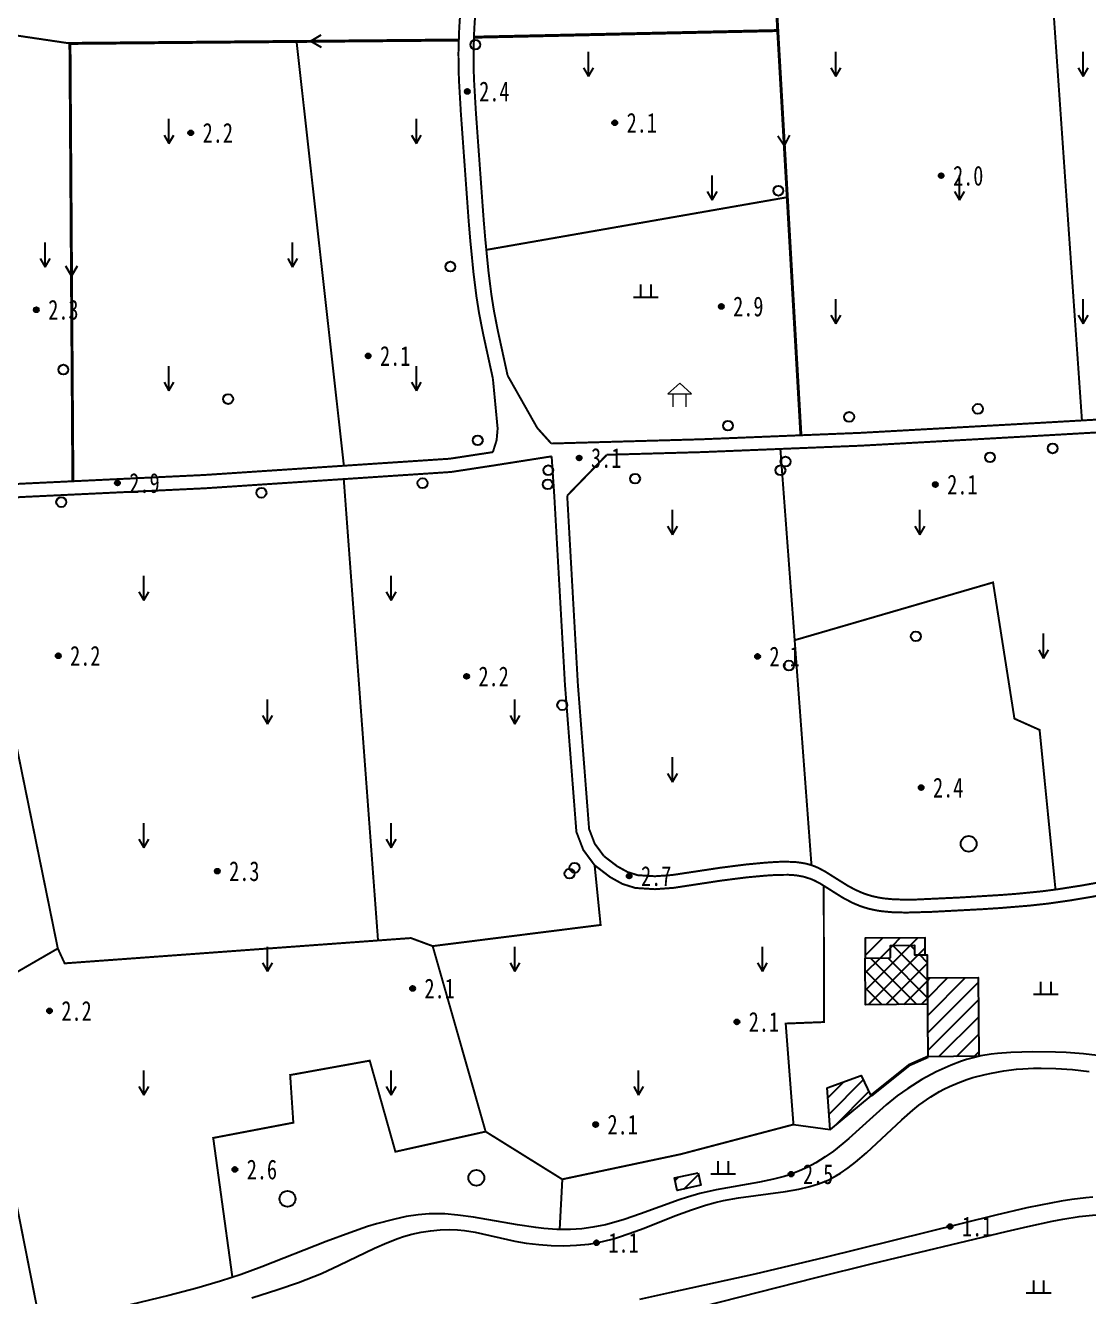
# Model space of a CAD drawing. Header units: metres. Extents: x 494039 to 619385, y 3351420 to 3402703.
# Drawn here: x 585201.3 to 585416.2, y 3394870.6 to 3395127.6 of the extents above; entities that cross this region are included whole.
import ezdxf
from ezdxf.enums import TextEntityAlignment as Align

# ---------------------------------------------------------------- set-up
doc = ezdxf.new("R2010")
doc.units = ezdxf.units.M
for name, pattern in [('2430', [0]), ('4410a', [0]), ('8521', [0]), ('9610', [0])]:
    doc.linetypes.add(name, pattern=pattern)
for name, color, linetype in [('210100', 130, 'Continuous'), ('220200', 130, 'Continuous'), ('261301', 141, 'Continuous'), ('310300', 8, 'Continuous'), ('310500', 8, 'Continuous'), ('350205', 8, 'Continuous'), ('380201', 8, '2430'), ('440100', 8, 'Continuous'), ('510301', 8, 'Continuous'), ('720100', 8, 'Continuous'), ('760201', 8, '8521'), ('810100', 8, '9610'), ('810200', 8, 'Continuous'), ('810301', 8, 'Continuous'), ('810302', 8, 'Continuous'), ('810501', 8, 'Continuous')]:
    doc.layers.add(name, color=color, linetype=linetype)
pattern_1 = [(45, (0, 0), (-1.767766953, 1.767766953), [])]

# ---------------------------------------------------------------- blocks, each defined once
blk = doc.blocks.new('gc100')
at = {"color": 0, "linetype": 'Continuous', "lineweight": 13, "flags": 128}
blk.add_lwpolyline([(-1.2, 1.3), (1.2, 1.3), (0, 2.4)], close=True, dxfattribs=at)
for points in [[(-0.65, 0), (-0.65, 1.3)], [(0.65, 0), (0.65, 1.3)]]:
    blk.add_lwpolyline(points, dxfattribs=at)
blk = doc.blocks.new('gc170')
at = {"linetype": 'Continuous'}
blk.add_circle((0, 0), 0.5, dxfattribs=at)
blk = doc.blocks.new('gu')
at = {"flags": 128}
for points in [[(3.75, 0), (-3.75, 0)], [(2.71, -0.6), (3.75, 0), (3.75, 0), (2.71, 0.6)]]:
    blk.add_lwpolyline(points, dxfattribs=at)
blk = doc.blocks.new('p_point')
for radius in [0.25, 0.2, 0.15, 0.1, 0.05]:
    blk.add_circle((0, 0), radius)
blk.add_point((0, 0))
blk = doc.blocks.new('vm')
at = {"linetype": 'Continuous'}
for p, q in [((-0.5, 0), (-0.5, 1.3)), ((0.5, 1.3), (0.5, 0)), ((1.25, 0), (-1.25, 0))]:
    blk.add_line(p, q, dxfattribs=at)
blk = doc.blocks.new('v1')
blk.add_circle((0, 0), 0.8)
blk = doc.blocks.new('gc120')
for p, q in [((0, 0), (0, 2.5)), ((-0.5, 0.87), (0, 0)), ((0, 0), (0.5, 0.87))]:
    blk.add_line(p, q)
blk = doc.blocks.new('1-3&1-4')
at = {"layer": '310300', "linetype": 'Continuous'}
h = blk.add_hatch(dxfattribs=at)
h.set_pattern_fill('ANSI31', color=8, scale=20, style=0)
h.set_pattern_definition(pattern_1)
h.paths.add_polyline_path([(585376.1182, 3394939.1054), (585376.0972, 3394941.6244), (585380.9614, 3394941.665), (585380.9778, 3394939.7016), (585383.1671, 3394939.7198), (585383.1381, 3394943.1872), (585370.9844, 3394943.0857), (585371.018, 3394939.0628)])
h = blk.add_hatch(dxfattribs=at)
h.set_pattern_fill('ANSI31', color=8, scale=20, style=0)
h.set_pattern_definition(pattern_1)
h.paths.add_polyline_path([(585383.5873, 3394935.0843), (585393.8514, 3394935.17), (585393.9846, 3394919.2117), (585383.7205, 3394919.1259)])
h = blk.add_hatch(dxfattribs=at)
h.set_pattern_fill('ANSI31', color=8, scale=20, style=0)
h.set_pattern_definition(pattern_1)
h.paths.add_polyline_path([(585363.3282, 3394912.8309), (585370.2115, 3394915.3416), (585372.1851, 3394911.2484), (585363.9411, 3394904.4227)])
h = blk.add_hatch(dxfattribs=at)
h.set_pattern_fill('ANSI31', color=8, scale=20, style=0)
h.set_pattern_definition(pattern_1)
h.paths.add_polyline_path([(585337.2389, 3394895.6877), (585337.8084, 3394893.1356), (585333.0265, 3394892.0685), (585332.457, 3394894.6206)])
at = {"layer": '310500', "linetype": 'Continuous'}
h = blk.add_hatch(dxfattribs=at)
h.set_pattern_fill('ANSI37', color=8, scale=20, style=0)
h.set_pattern_definition([(45, (0, 0), (-1.767766953, 1.767766953), []), (135, (0, 0), (-1.767766953, -1.767766953), [])])
h.paths.add_polyline_path([(585376.1182, 3394939.1054), (585376.0972, 3394941.6244), (585380.9614, 3394941.665), (585380.9778, 3394939.7016), (585383.5485, 3394939.723), (585383.6317, 3394929.7602), (585371.0966, 3394929.6555), (585371.018, 3394939.0628)])
at = {"layer": '210100', "color": 141, "linetype": 'Continuous', "elevation": 1.2211, "flags": 128}
for points in [[(585247.0408, 3394870.3785), (585252.3116, 3394872.049), (585256.4858, 3394873.5007), (585259.5778, 3394874.6936), (585261.1069, 3394875.3356), (585264.6976, 3394876.9901), (585271.8271, 3394880.4297), (585274.358, 3394881.5327), (585276.5633, 3394882.3779), (585277.6827, 3394882.7537), (585279.3838, 3394883.2433), (585281.2727, 3394883.6629), (585283.1897, 3394883.963), (585285.1214, 3394884.1414), (585287.055, 3394884.1909), (585288.5948, 3394884.1299), (585290.0126, 3394883.9883), (585292.2023, 3394883.6342), (585300.1908, 3394881.8371), (585302.4939, 3394881.4377), (585303.7566, 3394881.2698), (585305.024, 3394881.135), (585307.5672, 3394880.9624), (585310.1117, 3394880.9197), (585312.6459, 3394881.0156), (585315.1575, 3394881.2676), (585316.7097, 3394881.5163), (585318.1896, 3394881.8285), (585320.1414, 3394882.3404), (585321.5924, 3394882.7824), (585324.4698, 3394883.7766), (585326.3755, 3394884.4961), (585332.546, 3394886.9359), (585335.8832, 3394888.1831), (585338.7707, 3394889.1293), (585340.7173, 3394889.6626), (585342.3754, 3394890.0368), (585345.3916, 3394890.5728), (585354.8919, 3394891.8849), (585357.6021, 3394892.3751), (585359.8518, 3394892.9032), (585361.6092, 3394893.4375), (585363.5259, 3394894.2074), (585365.2, 3394895.0887), (585366.0071, 3394895.5822), (585367.572, 3394896.6567), (585369.0835, 3394897.8263), (585371.279, 3394899.711), (585378.4041, 3394906.4021), (585380.6114, 3394908.3238), (585381.8623, 3394909.3226), (585384.308, 3394911.0528), (585386.0081, 3394912.085), (585386.8798, 3394912.5596), (585388.0523, 3394913.1386), (585389.7981, 3394913.8815), (585391.5887, 3394914.5225), (585392.8028, 3394914.8993), (585395.2698, 3394915.5442), (585396.5185, 3394915.8161), (585399.0379, 3394916.2639), (585401.5759, 3394916.5847), (585402.8483, 3394916.696), (585405.0476, 3394916.8083), (585406.5521, 3394916.8319), (585409.5583, 3394916.7679), (585412.9319, 3394916.5417), (585416.2908, 3394916.1673)], [(585417.0236, 3394890.7522), (585415.5913, 3394890.6228), (585412.7515, 3394890.2687), (585410.639, 3394889.9369), (585406.4457, 3394889.1509), (585403.667, 3394888.5621), (585397.4449, 3394887.1223), (585362.8357, 3394878.5598), (585348.7151, 3394875.1818), (585342.8668, 3394873.8561), (585331.4336, 3394871.4148), (585325.4031, 3394870.049)]]:
    blk.add_lwpolyline(points, dxfattribs=at)
at = {"layer": '220200', "color": 141, "linetype": 'Continuous', "const_width": 0.6, "flags": 128}
blk.add_lwpolyline([(585291.9366, 3395125.2577), (585353.3432, 3395126.598), (585351.6273, 3395158.2966)], dxfattribs=at)
at = {"layer": '220200', "color": 141, "linetype": 'Continuous', "const_width": 0.6, "elevation": 2.9248, "flags": 128}
for points in [[(585353.3432, 3395126.598), (585358.0222, 3395044.7768)], [(585288.8854, 3395124.6873), (585210.285, 3395123.9994), (585210.8816, 3395035.4826)]]:
    blk.add_lwpolyline(points, dxfattribs=at)
at = {"layer": '310300', "color": 8, "linetype": 'Continuous', "flags": 128}
for points, elevation in [([(585376.1182, 3394939.1054), (585376.0972, 3394941.6244), (585380.9614, 3394941.665), (585380.9778, 3394939.7016), (585383.1671, 3394939.7198), (585383.1381, 3394943.1872), (585370.9844, 3394943.0857), (585371.018, 3394939.0628)], 6.7614), ([(585363.3282, 3394912.8309), (585370.2115, 3394915.3416), (585372.1851, 3394911.2484), (585363.9411, 3394904.4227)], 5.3654), ([(585337.2389, 3394895.6877), (585337.8084, 3394893.1356), (585333.0265, 3394892.0685), (585332.457, 3394894.6206)], 5.6236)]:
    blk.add_lwpolyline(points, close=True, dxfattribs=dict(at, elevation=elevation))
blk.add_lwpolyline([(585383.5873, 3394935.0843), (585393.8514, 3394935.17), (585393.9846, 3394919.2117), (585383.7205, 3394919.1259)], close=True, dxfattribs=at)
at = {"layer": '310500', "color": 8, "linetype": 'Continuous', "flags": 128}
blk.add_lwpolyline([(585376.1182, 3394939.1054), (585376.0972, 3394941.6244), (585380.9614, 3394941.665), (585380.9778, 3394939.7016), (585383.5485, 3394939.723), (585383.6317, 3394929.7602), (585371.0966, 3394929.6555), (585371.018, 3394939.0628)], close=True, dxfattribs=at)
at = {"layer": '380201', "color": 8, "linetype": '2430', "const_width": 0.6, "elevation": 5.1421, "flags": 128}
blk.add_lwpolyline([(585372.1851, 3394911.2484), (585379.9402, 3394917.4566), (585383.7205, 3394919.1259)], dxfattribs=at)
at = {"layer": '440100', "color": 8, "linetype": '4410a', "const_width": 0.4, "flags": 128}
for points in [[(585295.769, 3395056.2308), (585293.7567, 3395065.4539), (585292.9621, 3395069.539), (585292.4604, 3395072.7178), (585291.8391, 3395077.6818), (585291.2037, 3395084.1288), (585290.8781, 3395088.0034), (585289.2986, 3395109.8946), (585288.9237, 3395116.3371), (585288.8435, 3395118.5791), (585288.8097, 3395122.0509), (585288.9285, 3395126.2298), (585289.0485, 3395128.4408), (585289.3942, 3395132.8556), (585289.6695, 3395135.6244), (585290.4378, 3395141.9176), (585292.1631, 3395154.055), (585295.2755, 3395181.806), (585296.5479, 3395196.6162)], [(585307.5705, 3395043.1075), (585337.9388, 3395043.9645), (585370.0884, 3395045.2649), (585405.0712, 3395047.2128), (585448.074, 3395049.6813), (585477.2843, 3395050.9099), (585532.1166, 3395054.6581), (585555.4851, 3395055.5996)], [(585308.1843, 3395032.426), (585310.3345, 3394994.3614), (585312.6439, 3394964.5927), (585314.0427, 3394960.9342), (585316.3275, 3394957.8475)], [(585318.2054, 3394959.695), (585320.904, 3394957.6284), (585322.9791, 3394956.4776), (585325.0438, 3394955.832), (585328.5196, 3394955.6175), (585331.9899, 3394955.8659), (585341.7302, 3394957.3369), (585346.8506, 3394957.9899), (585350.8501, 3394958.3692), (585353.2257, 3394958.5223), (585354.4451, 3394958.5615), (585356.5183, 3394958.5181), (585357.3689, 3394958.4456), (585358.8692, 3394958.211), (585359.9997, 3394957.9163), (585360.8303, 3394957.6167), (585361.4889, 3394957.3289), (585362.7745, 3394956.6586), (585367.4835, 3394953.7097), (585368.9146, 3394952.9325), (585370.364, 3394952.2833), (585371.1036, 3394952.0052), (585372.4223, 3394951.6002), (585373.8469, 3394951.2887), (585374.8088, 3394951.1391), (585376.7556, 3394950.9525), (585379.467, 3394950.8786), (585381.2041, 3394950.9056), (585390.4021, 3394951.3353), (585398.6003, 3394951.8397), (585401.7752, 3394952.085), (585406.7492, 3394952.5755), (585409.9348, 3394952.9915), (585414.9361, 3394953.7768), (585422.2034, 3394955.0815), (585429.4906, 3394956.5046), (585433.6619, 3394957.4067), (585435.8482, 3394958.0003), (585436.7412, 3394958.2879), (585438.3113, 3394958.8853), (585439.2557, 3394959.3186), (585440.8082, 3394960.1711), (585443.2868, 3394961.8198), (585448.3568, 3394965.5734), (585450.0943, 3394966.7304), (585451.3752, 3394967.4762), (585452.4708, 3394968.0294), (585454.1633, 3394968.7581), (585456.1966, 3394969.4842), (585457.3805, 3394969.8506), (585460.087, 3394970.5735), (585463.4462, 3394971.3105), (585466.8913, 3394971.9391), (585471.6368, 3394972.6628), (585479.0861, 3394973.6212), (585496.6766, 3394975.6538), (585505.4972, 3394976.751), (585521.2003, 3394978.893), (585523.9991, 3394979.306), (585527.1756, 3394979.8661), (585528.354, 3394980.1191), (585530.486, 3394980.6728), (585533.1385, 3394981.5888), (585535.6425, 3394982.6436), (585543.0703, 3394986.095), (585544.7447, 3394986.7982), (585546.444, 3394987.4411), (585549.5464, 3394988.4738), (585551.2869, 3394988.9995), (585562.142, 3394992.0752)]]:
    blk.add_lwpolyline(points, dxfattribs=at)
at = {"layer": '440100', "color": 8, "linetype": 'Continuous', "const_width": 0.4, "flags": 128}
for points in [[(585298.7443, 3395056.8561), (585296.7515, 3395065.9894), (585295.9647, 3395070.0347), (585295.4698, 3395073.1709), (585294.857, 3395078.0668), (585294.2302, 3395084.4252), (585293.9064, 3395088.2792), (585292.3359, 3395110.0424), (585291.9658, 3395116.3983), (585291.8867, 3395118.6102), (585291.8539, 3395122.0243), (585291.9702, 3395126.1098), (585292.0876, 3395128.2714), (585292.4252, 3395132.5876), (585292.6984, 3395135.3398), (585293.4632, 3395141.6049), (585295.1812, 3395153.688), (585298.3012, 3395181.5064), (585299.577, 3395196.356)], [(585298.7443, 3395056.8561), (585304.7366, 3395046.2571)], [(585318.7878, 3395040.8291), (585338.0278, 3395041.3721), (585370.2129, 3395042.6739), (585405.2177, 3395044.623), (585448.2029, 3395047.0906), (585477.4273, 3395048.3198), (585532.2573, 3395052.0677), (585555.5896, 3395053.0078)], [(585296.1693, 3395038.7061), (585307.6437, 3395040.5146)], [(585310.7887, 3395032.5731), (585312.9374, 3394994.5359), (585315.2154, 3394965.1713), (585316.3517, 3394962.1992), (585318.2054, 3394959.695)], [(585316.3275, 3394957.8475), (585319.4707, 3394955.4404), (585321.9467, 3394954.0673), (585324.5673, 3394953.2479), (585328.5324, 3394953.0032), (585332.2515, 3394953.2694), (585341.9021, 3394954.7395), (585346.9762, 3394955.3855), (585350.9405, 3394955.7528), (585353.3088, 3394955.8957), (585355.4952, 3394955.9106), (585356.4203, 3394955.8583), (585357.1817, 3394955.7797), (585358.5229, 3394955.5417), (585360.0322, 3394955.0698), (585360.6609, 3394954.7998), (585361.8877, 3394954.1676), (585366.522, 3394951.2589), (585368.5102, 3394950.2138), (585369.992, 3394949.5979), (585370.7465, 3394949.3363), (585371.8523, 3394949.0169), (585373.3501, 3394948.6991), (585374.3608, 3394948.5461), (585376.4049, 3394948.3538), (585379.2497, 3394948.273), (585384.4581, 3394948.4211), (585394.6587, 3394948.956), (585398.3441, 3394949.1978), (585404.3136, 3394949.6888), (585407.9781, 3394950.0934), (585412.5849, 3394950.7515), (585418.5599, 3394951.7626)]]:
    blk.add_lwpolyline(points, dxfattribs=at)
for points, elevation in [([(585295.7622, 3395041.369), (585296.5265, 3395043.7964), (585296.727, 3395046.1436), (585295.769, 3395056.2308)], 3.0082), ([(585304.7366, 3395046.2571), (585307.5705, 3395043.1075)], 3.0454), ([(585178.7047, 3395030.9801), (585200.6913, 3395032.3005), (585237.6299, 3395034.0592), (585287.335, 3395037.3555), (585296.1693, 3395038.7061)], 3.0305), ([(585307.6437, 3395040.5146), (585308.1843, 3395032.426)], 3.3429), ([(585310.7887, 3395032.5731), (585318.7878, 3395040.8291)], 3.3987)]:
    blk.add_lwpolyline(points, dxfattribs=dict(at, elevation=elevation))
at = {"layer": '440100', "color": 8, "linetype": '4410a', "const_width": 0.4, "elevation": 3.0305, "flags": 128}
blk.add_lwpolyline([(585176.4222, 3395033.5417), (585200.5465, 3395034.9905), (585237.4767, 3395036.7488), (585287.0418, 3395040.0358), (585295.7622, 3395041.369)], dxfattribs=at)
at = {"layer": '760201', "color": 8, "linetype": '8521', "flags": 128}
for points in [[(585624.489, 3395066.4554), (585617.4071, 3395064.4583), (585610.3005, 3395062.5432), (585598.9346, 3395059.7529), (585594.2469, 3395058.5301), (585591.1507, 3395057.6171), (585589.6157, 3395057.1165), (585588.0917, 3395056.5786), (585586.0807, 3395055.7907), (585584.0991, 3395054.9039), (585582.6364, 3395054.1596), (585581.4077, 3395053.4628), (585579.2639, 3395052.0697), (585577.9023, 3395051.0465), (585576.0001, 3395049.3723), (585574.8515, 3395048.1614), (585573.8222, 3395046.8708), (585573.3596, 3395046.194), (585572.5549, 3395044.7727), (585572.2547, 3395044.1129), (585571.7491, 3395042.7456), (585571.2896, 3395041.0912), (585570.8454, 3395038.9136), (585570.3672, 3395035.6566), (585569.9929, 3395031.7421), (585569.774, 3395027.8232), (585569.6474, 3395022.5942), (585569.6369, 3395019.3251), (585569.6669, 3395016.0561), (585569.8292, 3395009.5211), (585569.9822, 3395005.7828), (585570.3955, 3394998.6799), (585570.6729, 3394994.8954), (585571.2593, 3394988.2761), (585571.8393, 3394983.0769), (585572.6178, 3394977.148), (585572.9847, 3394973.6135), (585573.1201, 3394971.0392), (585573.0992, 3394968.7828), (585572.9435, 3394966.8451), (585572.7174, 3394965.3513), (585572.278, 3394963.4156), (585571.538, 3394961.1576), (585570.9136, 3394959.7188), (585570.1797, 3394958.3551), (585569.2987, 3394957.0462), (585568.1897, 3394955.7382), (585567.5862, 3394955.1293), (585566.2949, 3394953.9894), (585564.183, 3394952.4436), (585562.6824, 3394951.5018), (585561.5182, 3394950.8337), (585560.3268, 3394950.1935), (585557.8808, 3394948.9818), (585554.1162, 3394947.289), (585543.7117, 3394942.9223), (585538.5064, 3394940.7795), (585531.0175, 3394937.7836), (585525.8141, 3394935.8107), (585521.2088, 3394934.1931), (585516.4628, 3394932.687), (585513.8046, 3394931.8997), (585508.4504, 3394930.4093), (585503.0479, 3394929.0235), (585497.5871, 3394927.7589), (585494.3736, 3394927.0975), (585487.0764, 3394925.745), (585483.0097, 3394924.9004), (585480.3489, 3394924.2301), (585477.7517, 3394923.425), (585475.2427, 3394922.4334), (585473.241, 3394921.4185), (585472.1054, 3394920.7215), (585467.9276, 3394917.848), (585466.0962, 3394916.7194), (585464.2152, 3394915.685), (585462.2844, 3394914.7632), (585461.2997, 3394914.3514), (585459.6959, 3394913.7715), (585457.761, 3394913.2236), (585456.58, 3394912.96), (585454.1832, 3394912.5617), (585452.9713, 3394912.4212), (585450.5297, 3394912.2467), (585448.0752, 3394912.2054), (585445.6206, 3394912.2927), (585443.1788, 3394912.5109), (585441.9667, 3394912.6717), (585439.2095, 3394913.1856), (585437.07, 3394913.7359), (585435.6602, 3394914.1579), (585432.5207, 3394915.2122), (585425.9379, 3394917.5257), (585423.4906, 3394918.2648), (585422.0787, 3394918.6275), (585419.3334, 3394919.1767), (585417.9465, 3394919.3878), (585415.1508, 3394919.7076), (585411.6261, 3394919.9543), (585409.5009, 3394920.0383), (585404.8839, 3394920.0941), (585400.4806, 3394919.9938), (585397.7324, 3394919.7918), (585396.4742, 3394919.6439), (585394.3967, 3394919.2981), (585392.5687, 3394918.8647), (585391.5167, 3394918.5593), (585390.4731, 3394918.2188), (585388.4112, 3394917.443), (585385.3846, 3394916.0747), (585382.4471, 3394914.4965), (585379.6177, 3394912.7295), (585377.5104, 3394911.2272), (585375.2808, 3394909.4336), (585372.5277, 3394907.0008), (585367.7111, 3394902.6165), (585366.4817, 3394901.56), (585364.5893, 3394900.0423), (585362.9506, 3394898.8619), (585361.0354, 3394897.6667), (585359.4173, 3394896.8073), (585357.7482, 3394896.0461), (585355.6902, 3394895.2695), (585354.6373, 3394894.937), (585352.5048, 3394894.3691), (585349.6208, 3394893.7591), (585340.8827, 3394892.2298), (585337.5822, 3394891.4759), (585335.0683, 3394890.7402), (585333.4077, 3394890.1922), (585325.5876, 3394887.3444), (585322.2797, 3394886.2124), (585319.7719, 3394885.4714), (585318.5052, 3394885.1516), (585315.9641, 3394884.6484), (585313.7311, 3394884.3628), (585311.4817, 3394884.2124), (585308.6967, 3394884.2152), (585306.0455, 3394884.4038), (585304.4585, 3394884.5844), (585300.7639, 3394885.1388), (585291.8199, 3394886.6984), (585288.6675, 3394887.12), (585286.0405, 3394887.3364), (585283.9384, 3394887.3845), (585282.887, 3394887.3564), (585280.6714, 3394887.1719), (585278.2594, 3394886.8054), (585275.6602, 3394886.2549), (585272.2756, 3394885.3456), (585270.4479, 3394884.7807), (585266.834, 3394883.5473), (585262.0736, 3394881.7595), (585249.0859, 3394876.6249), (585244.9225, 3394875.0971), (585240.7356, 3394873.7247), (585235.9148, 3394872.3355), (585230.2436, 3394870.8561), (585209.0552, 3394865.7052), (585202.5719, 3394863.9817), (585195.8717, 3394861.9827), (585177.3646, 3394856.0876), (585174.3941, 3394855.1886), (585169.9203, 3394853.9169), (585165.4124, 3394852.7886), (585160.1803, 3394851.7278), (585154.9069, 3394850.8398), (585136.748, 3394848.1252), (585131.4828, 3394847.2015), (585126.9636, 3394846.2449), (585123.0551, 3394845.2557), (585120.7224, 3394844.6092), (585115.3042, 3394842.9972), (585106.8288, 3394840.2994), (585096.0595, 3394836.792), (585089.1207, 3394834.603)], [(585501.3592, 3394476.4375), (585500.4802, 3394478.9415), (585499.626, 3394481.6294), (585499.3471, 3394482.6457), (585498.9223, 3394484.5263), (585498.6438, 3394486.0987), (585498.4795, 3394487.3366), (585498.2359, 3394490.1475), (585497.9629, 3394494.5421), (585497.8254, 3394496.104), (585497.5362, 3394498.2715), (585497.1534, 3394500.1028), (585496.7836, 3394501.3742), (585496.5158, 3394502.1409), (585495.8924, 3394503.647), (585495.1606, 3394505.1093), (585494.3269, 3394506.5175), (585493.3939, 3394507.8592), (585492.89, 3394508.5007), (585492.1187, 3394509.3852), (585490.9062, 3394510.5925), (585487.7722, 3394513.3677), (585486.2184, 3394514.8777), (585485.569, 3394515.5993), (585484.3608, 3394517.1073), (585482.7266, 3394519.5005), (585481.484, 3394521.5882), (585480.0915, 3394524.1808), (585478.3404, 3394527.7597), (585477.2795, 3394530.0618), (585474.1943, 3394537.133), (585473.9225, 3394537.9997), (585473.8626, 3394538.3386), (585473.856, 3394538.9417), (585473.9937, 3394539.4643), (585474.2661, 3394539.9572), (585474.6861, 3394540.4605), (585475.2933, 3394540.9966), (585475.8826, 3394541.4121), (585476.8339, 3394541.9514), (585477.3975, 3394542.2118), (585478.624, 3394542.6713), (585480.567, 3394543.2398), (585484.1055, 3394544.1187), (585489.1773, 3394545.2075), (585495.7673, 3394546.5452), (585500.8529, 3394547.6749), (585503.7068, 3394548.4128), (585506.4957, 3394549.2629), (585507.8565, 3394549.7453), (585509.8421, 3394550.563), (585511.1202, 3394551.1856), (585512.3534, 3394551.8843), (585513.5328, 3394552.6737), (585514.0992, 3394553.1077), (585517.2721, 3394556.0128), (585518.4543, 3394556.8555), (585519.7087, 3394557.5812), (585521.354, 3394558.3663), (585522.3716, 3394558.7915), (585526.9026, 3394560.4946), (585528.9837, 3394561.3475), (585531.0028, 3394562.3506), (585532.2925, 3394563.1463), (585532.915, 3394563.5934), (585534.0151, 3394564.5234), (585534.956, 3394565.5796), (585535.5053, 3394566.5273), (585535.7263, 3394567.2112), (585535.8008, 3394567.8447), (585535.7748, 3394568.326), (585535.7197, 3394568.6342), (585535.5327, 3394569.1759), (585535.1513, 3394569.7044), (585534.7945, 3394569.9468), (585534.5491, 3394570.0502), (585533.9581, 3394570.1889), (585533.5179, 3394570.2339), (585532.657, 3394570.2586), (585530.8449, 3394570.1945), (585529.098, 3394570.0059), (585527.9629, 3394569.8234), (585525.7474, 3394569.3507), (585523.3175, 3394568.6906), (585519.8694, 3394567.5915), (585502.2803, 3394561.5223), (585499.6644, 3394560.6579), (585495.0422, 3394559.2219), (585491.0093, 3394558.1205), (585488.2632, 3394557.4927), (585486.8665, 3394557.223), (585485.2079, 3394556.9622), (585484.5518, 3394556.9023), (585483.4828, 3394556.92), (585482.7321, 3394557.0657), (585482.2253, 3394557.254), (585481.4683, 3394557.6721), (585480.636, 3394558.2692), (585479.2521, 3394559.41), (585478.375, 3394560.2092), (585476.7093, 3394561.8831), (585474.3795, 3394564.5371), (585472.1906, 3394567.3099), (585468.7372, 3394572.0918), (585465.7578, 3394576.4944), (585462.3146, 3394581.8156), (585459.5697, 3394586.2529), (585457.3802, 3394590.0011), (585455.7282, 3394593.0547), (585454.0341, 3394596.5832), (585453.5233, 3394597.7902), (585452.7515, 3394599.8474), (585452.4469, 3394600.7825), (585452.0122, 3394602.3831), (585451.8771, 3394603.0469), (585451.7236, 3394604.2766), (585451.7193, 3394605.3052), (585451.8003, 3394606.023), (585452.1, 3394607.2486), (585452.3169, 3394607.8487), (585452.8663, 3394609.0223), (585453.5477, 3394610.1582), (585454.7658, 3394611.783), (585455.8369, 3394612.972), (585456.485, 3394613.6179), (585457.7685, 3394614.7691), (585459.4604, 3394616.0793), (585461.2094, 3394617.2535), (585463.0038, 3394618.321), (585465.4521, 3394619.6165), (585469.5341, 3394621.4983), (585473.1634, 3394622.9754), (585482.8857, 3394626.6212), (585484.5562, 3394627.2978), (585487.0235, 3394628.3837), (585489.0295, 3394629.3806), (585491.3509, 3394630.7335), (585493.253, 3394632.0904), (585493.7677, 3394632.5167), (585494.5446, 3394633.2704), (585495.0611, 3394633.9192), (585495.4777, 3394634.645), (585495.7202, 3394635.292), (585495.827, 3394635.746), (585495.9027, 3394636.551), (585495.8838, 3394636.9477), (585495.7584, 3394637.5694), (585495.5654, 3394638.0076), (585495.293, 3394638.3594), (585494.9189, 3394638.6378), (585494.3848, 3394638.8664), (585494.0223, 3394638.9636), (585493.2132, 3394639.0904), (585492.2921, 3394639.1498), (585490.947, 3394639.1064), (585489.6385, 3394638.9305), (585488.783, 3394638.7528), (585487.1033, 3394638.2852), (585484.84, 3394637.4791), (585482.0126, 3394636.3682), (585477.296, 3394634.6189), (585470.776, 3394632.368), (585466.6109, 3394630.9853), (585452.5877, 3394626.5139), (585449.2999, 3394625.5556), (585447.2287, 3394625.0692), (585445.5619, 3394624.7921), (585443.8853, 3394624.6536), (585442.4093, 3394624.6791), (585440.9533, 3394624.8642), (585439.6095, 3394625.1846), (585438.2483, 3394625.6792), (585437.1851, 3394626.2148), (585435.8693, 3394627.0787), (585435.249, 3394627.5659), (585434.0725, 3394628.6331), (585432.4393, 3394630.4225), (585431.1722, 3394632.0449), (585430.4442, 3394633.0616), (585428.1459, 3394636.6059), (585425.5525, 3394640.9935), (585402.5325, 3394680.751), (585392.911, 3394697.2435), (585390.1812, 3394701.8489), (585386.61, 3394707.7328), (585383.3155, 3394712.8879), (585381.5074, 3394715.5504), (585378.2499, 3394720.1505), (585370.1826, 3394731.2181), (585366.4483, 3394736.457), (585365.0837, 3394738.4409), (585362.8843, 3394741.7881), (585360.8297, 3394745.2143), (585360.0788, 3394746.5945), (585358.7001, 3394749.3638), (585357.1082, 3394752.8974), (585355.0272, 3394757.9253), (585349.6599, 3394771.7327), (585347.3377, 3394777.5206), (585345.1292, 3394782.5819), (585342.1356, 3394788.694), (585338.976, 3394794.7263), (585334.5064, 3394802.957), (585329.9343, 3394811.1251), (585326.9406, 3394816.264), (585323.6573, 3394821.5513), (585316.4508, 3394832.3994), (585313.6596, 3394836.686), (585312.4488, 3394838.6208), (585310.6896, 3394841.5786), (585309.7376, 3394843.2905), (585308.6002, 3394845.5095), (585307.6771, 3394847.5718), (585307.0513, 3394849.2498), (585306.5605, 3394850.9521), (585306.2179, 3394852.897), (585306.1439, 3394854.3659), (585306.2312, 3394855.7269), (585306.4548, 3394856.9941), (585306.6213, 3394857.6234), (585307.2116, 3394859.164), (585307.8891, 3394860.28), (585308.3549, 3394860.8092), (585308.7229, 3394861.1279), (585309.3109, 3394861.5043), (585309.692, 3394861.6908), (585310.7123, 3394862.0609), (585311.4258, 3394862.2572), (585331.7287, 3394867.0872), (585338.0341, 3394868.6434), (585361.0993, 3394874.4939), (585372.4825, 3394877.3039), (585399.5365, 3394883.7891), (585403.8755, 3394884.8062), (585408.7895, 3394885.8742), (585410.9751, 3394886.2945), (585414.2458, 3394886.8218), (585416.9567, 3394887.1259), (585419.1098, 3394887.245), (585421.2434, 3394887.217), (585423.3507, 3394886.9976), (585424.9089, 3394886.6735), (585426.5953, 3394886.1197), (585427.7241, 3394885.6017), (585428.7208, 3394885.0174), (585429.5768, 3394884.3857), (585430.1994, 3394883.8195), (585430.923, 3394883.0172), (585431.6069, 3394882.0898), (585432.2532, 3394881.0255), (585433.039, 3394879.3923), (585433.3699, 3394878.5507), (585433.9309, 3394876.8269), (585434.3837, 3394875.0594), (585434.6686, 3394873.7116), (585435.2093, 3394870.5163), (585436.3392, 3394862.6749), (585436.8694, 3394859.9557), (585437.2666, 3394858.3631), (585437.6738, 3394856.978), (585438.1258, 3394855.6099), (585439.1361, 3394852.914), (585440.2521, 3394850.2576), (585442.0558, 3394846.3202), (585447.8307, 3394834.6013), (585450.0524, 3394829.9894), (585451.8651, 3394825.9551), (585454.4177, 3394819.9218), (585455.3519, 3394817.9769), (585456.2343, 3394816.3757), (585457.2225, 3394814.8601), (585458.3505, 3394813.4576), (585459.2756, 3394812.5326), (585460.2321, 3394811.7492), (585461.8005, 3394810.7334), (585463.4747, 3394809.9324), (585464.7121, 3394809.5047), (585466.4575, 3394809.0951), (585468.2338, 3394808.8589), (585469.432, 3394808.7805), (585471.8548, 3394808.7762), (585474.3045, 3394808.9317), (585477.3919, 3394809.2896), (585481.1176, 3394809.8861), (585483.6057, 3394810.3536), (585489.1879, 3394811.5345), (585492.2613, 3394812.24), (585505.1608, 3394815.3457), (585509.3083, 3394816.2096), (585512.5724, 3394816.7511), (585515.4174, 3394817.0741), (585516.8631, 3394817.1692), (585518.5976, 3394817.2077), (585520.3938, 3394817.128), (585521.8735, 3394816.9284), (585523.0333, 3394816.6493), (585524.2509, 3394816.1858), (585525.1751, 3394815.6761), (585526.0402, 3394815.063), (585527.2424, 3394813.981), (585528.3487, 3394812.7423), (585529.8644, 3394810.67), (585531.0986, 3394808.6875), (585532.8028, 3394805.6117), (585534.292, 3394802.7299), (585536.7225, 3394797.7616), (585539.6576, 3394791.4372), (585541.2311, 3394787.927), (585543.6778, 3394782.2755), (585545.4418, 3394777.9697), (585546.8407, 3394774.2975), (585547.8893, 3394771.2709), (585548.4838, 3394769.3769), (585549.8763, 3394764.553), (585550.9846, 3394761.1878), (585551.3659, 3394760.2222), (585552.0756, 3394758.6819), (585552.7269, 3394757.5285), (585553.086, 3394756.9835), (585553.8829, 3394755.9688), (585554.8022, 3394755.0713), (585555.3151, 3394754.6736), (585556.0645, 3394754.199), (585557.8526, 3394753.2595)]]:
    blk.add_lwpolyline(points, dxfattribs=at)
at = {"layer": '810100', "color": 8, "linetype": '9610', "elevation": 3.5681, "flags": 128}
for points in [[(585356.5177, 3394905.4265), (585363.9411, 3394904.4227)], [(585309.7848, 3394894.3472), (585309.2281, 3394884.1982)]]:
    blk.add_lwpolyline(points, dxfattribs=at)
at = {"layer": '810200', "color": 8, "linetype": 'Continuous', "const_width": 0.4, "flags": 128}
for points, elevation in [([(585407.6718, 3395150.7313), (585414.8254, 3395047.7727)], 3.2335), ([(585167.801, 3395130.2936), (585210.285, 3395123.9994)], 3.2597), ([(585256.0832, 3395124.4002), (585265.6523, 3395038.6173)], 3.2597), ([(585294.4584, 3395082.2627), (585355.27, 3395092.9036)], 3.2335), ([(585353.871, 3395042.0129), (585360.1581, 3394957.865)], 3.2335), ([(585265.6259, 3395035.9158), (585272.5543, 3394942.6365)], 3.2335), ([(585356.76, 3395003.3454), (585396.8589, 3395015.023), (585401.18, 3394987.4819), (585406.2639, 3394985.2059), (585409.4765, 3394952.9602)], 3.2335), ([(585130.6119, 3394958.5248), (585147.5333, 3394962.5668), (585155.04, 3394974.4408), (585181.8564, 3394979.0321), (585180.796, 3394998.6525), (585195.4757, 3395001.6574), (585207.8337, 3394941.0188), (585191.1832, 3394931.3874), (585204.406, 3394864.4822)], 3.2335), ([(585207.8337, 3394941.0188), (585209.2188, 3394938.0078), (585279.2026, 3394943.1224), (585283.5984, 3394941.4963), (585317.5396, 3394945.7728), (585316.3275, 3394957.8475)], 3.2335), ([(585243.1244, 3394874.4844), (585239.2421, 3394902.7133), (585255.4328, 3394905.7989), (585254.7955, 3394915.4299), (585270.8798, 3394918.3352), (585276.0671, 3394899.9243), (585294.3012, 3394903.9935), (585309.7848, 3394894.3472), (585333.7291, 3394899.423), (585356.5177, 3394905.4265), (585354.947, 3394925.8387), (585362.6742, 3394926.139), (585362.6476, 3394953.6813)], 3.2335), ([(585283.5984, 3394941.4963), (585294.3012, 3394903.9935)], 3.2335)]:
    blk.add_lwpolyline(points, dxfattribs=dict(at, elevation=elevation))
at = {"layer": '261301', "color": 141, "linetype": 'Continuous', "xscale": 2, "yscale": 2}
for p, rotation in [((585266.4395, 3395124.4908, 3.5718), 180.4988942000633), ((585354.2467, 3395110.7988, 3.5718), 273.2722203876461), ((585210.5515, 3395084.4701, 3.5718), 270.3845131001868)]:
    blk.add_blockref('gu', p, dxfattribs=dict(at, rotation=rotation))
at = {"layer": '350205', "color": 8, "linetype": 'Continuous', "xscale": 2, "yscale": 2}
blk.add_blockref('gc100', (585333.5188, 3395050.5359, 2.5533), dxfattribs=at)
at = {"layer": '510301', "color": 8, "linetype": 'Continuous', "xscale": 2, "yscale": 2}
for p in [(585292.2187, 3395123.7489, 2.5533), (585353.4632, 3395094.2148, 2.5533), (585287.1714, 3395078.876, 2.5533), (585208.9583, 3395058.0522, 2.5533), (585242.2589, 3395052.0946, 2.5533), (585367.769, 3395048.4872, 2.5533), (585393.7882, 3395050.1175, 2.5533), (585343.2773, 3395046.7198, 2.5533), (585292.7057, 3395043.7433, 2.5533), (585396.241, 3395040.3153, 2.5533), (585408.8978, 3395042.1223, 2.5533), (585306.967, 3395037.7084, 2.5533), (585353.8824, 3395037.7018, 2.5533), (585354.9228, 3395039.4616, 2.5533), (585281.5456, 3395035.0831, 2.5533), (585324.5068, 3395036.0132, 2.5533), (585248.9838, 3395033.1496, 2.5533), (585306.8597, 3395034.8489, 2.5533), (585208.5322, 3395031.2557, 2.5533), (585381.2594, 3395004.1251, 2.5533), (585355.6044, 3394998.2261, 2.5533), (585309.785, 3394990.2175, 2.5533), (585311.254, 3394956.1496, 2.5533), (585312.2635, 3394957.3274, 2.5533)]:
    blk.add_blockref('gc170', p, dxfattribs=at)
at = {"layer": '720100', "color": 8, "linetype": 'Continuous', "xscale": 2, "yscale": 2, "zscale": 2}
for p in [(585290.6001, 3395114.2932, 2.4341), (585320.4012, 3395107.9589, 2.0864), (585234.7104, 3395105.9268, 2.1507), (585386.3731, 3395097.2587, 2.0117), (585203.4989, 3395070.1592, 2.2716), (585341.929, 3395070.8279, 2.9122), (585270.5581, 3395060.8145, 2.0882), (585313.2043, 3395040.1902, 3.0628), (585219.8916, 3395035.1318, 2.86), (585385.1914, 3395034.8129, 2.1256), (585207.9279, 3395000.1927, 2.2167), (585349.2575, 3395000.054, 2.146), (585290.4549, 3394996.0309, 2.2308), (585382.3246, 3394973.5404, 2.3602), (585240.0698, 3394956.6509, 2.2778), (585323.309, 3394955.6599, 2.6972), (585279.5404, 3394932.932, 2.1016), (585206.1534, 3394928.3972, 2.2419), (585345.081, 3394926.1767, 2.1492), (585316.5349, 3394905.4159, 2.1492), (585243.6238, 3394896.3394, 2.6392), (585356.0388, 3394895.3888, 2.5066), (585388.1799, 3394884.812, 1.1), (585316.7097, 3394881.5163, 1.1)]:
    blk.add_blockref('p_point', p, dxfattribs=at)
at = {"layer": '810301', "color": 8, "linetype": 'Continuous', "xscale": 2, "yscale": 2}
for p in [(585315.0753, 3395117.3209), (585365.0753, 3395117.3209), (585415.0753, 3395117.3209), (585230.2974, 3395103.7433), (585280.2974, 3395103.7433), (585340.0753, 3395092.3209), (585390.0753, 3395092.3209), (585205.2974, 3395078.7433), (585255.2974, 3395078.7433), (585365.0753, 3395067.3209), (585415.0753, 3395067.3209), (585230.2974, 3395053.7433), (585280.2974, 3395053.7433), (585332.0783, 3395024.669), (585382.0783, 3395024.669), (585225.2271, 3395011.3563), (585275.2271, 3395011.3563), (585407.0783, 3394999.669), (585250.2271, 3394986.3563), (585300.2271, 3394986.3563), (585332.0783, 3394974.669), (585225.2271, 3394961.3563), (585275.2271, 3394961.3563), (585250.2271, 3394936.3563), (585300.2271, 3394936.3563), (585350.2271, 3394936.3563), (585225.2271, 3394911.3563), (585275.2271, 3394911.3563), (585325.2271, 3394911.3563)]:
    blk.add_blockref('gc120', p, dxfattribs=at)
at = {"layer": '810302', "color": 8, "linetype": 'Continuous', "xscale": 2, "yscale": 2}
for p in [(585326.6993, 3395072.6343, 4.0418), (585407.503, 3394931.705, 2.3659), (585342.3194, 3394895.3847, 3.5681), (585406.0723, 3394871.3101)]:
    blk.add_blockref('vm', p, dxfattribs=at)
at = {"layer": '810501', "color": 8, "linetype": 'Continuous', "xscale": 2, "yscale": 2}
for p in [(585391.9302, 3394962.1741, 3.5681), (585292.4292, 3394894.6471, 3.5681), (585254.2627, 3394890.392, 3.5681)]:
    blk.add_blockref('v1', p, dxfattribs=at)
at = {"layer": '720100', "color": 8, "width": 0.75}
for s, p in [('2.4', (585293.0001, 3395114.2932, 2.4341)), ('2.2', (585237.1104, 3395105.9268, 2.1507)), ('2.1', (585322.8012, 3395107.9589, 2.0864)), ('2.0', (585388.7731, 3395097.2587, 2.0117)), ('2.3', (585205.8989, 3395070.1592, 2.2716)), ('2.9', (585344.329, 3395070.8279, 2.9122)), ('2.1', (585272.9581, 3395060.8145, 2.0882)), ('3.1', (585315.6043, 3395040.1902, 3.0628)), ('2.9', (585222.2916, 3395035.1318, 2.86)), ('2.1', (585387.5914, 3395034.8129, 2.1256)), ('2.2', (585210.3279, 3395000.1927, 2.2167)), ('2.1', (585351.6575, 3395000.054, 2.146)), ('2.2', (585292.8549, 3394996.0309, 2.2308)), ('2.4', (585384.7246, 3394973.5404, 2.3602)), ('2.3', (585242.4698, 3394956.6509, 2.2778)), ('2.7', (585325.709, 3394955.6599, 2.6972)), ('2.1', (585281.9404, 3394932.932, 2.1016)), ('2.2', (585208.5534, 3394928.3972, 2.2419)), ('2.1', (585347.481, 3394926.1767, 2.1492)), ('2.1', (585318.9349, 3394905.4159, 2.1492)), ('2.6', (585246.0238, 3394896.3394, 2.6392)), ('2.5', (585358.4388, 3394895.3888, 2.5066)), ('1.1', (585390.5799, 3394884.812, 1.1)), ('1.1', (585319.1097, 3394881.5163, 1.1))]:
    blk.add_text(s, height=4, dxfattribs=at).set_placement(p, align=Align.MIDDLE_LEFT)

msp = doc.modelspace()

# ---------------------------------------------------------------- block references
msp.add_blockref('1-3&1-4', (0, 0))

doc.saveas('drawing.dxf')
